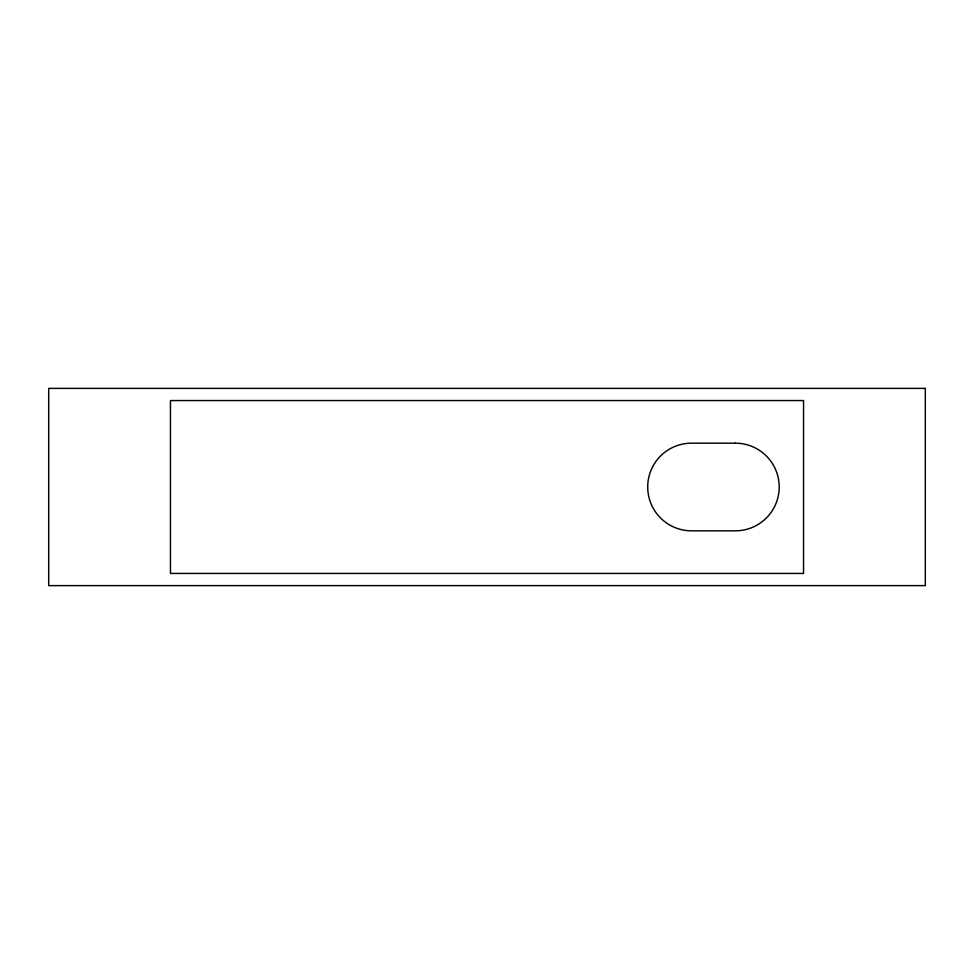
<?xml version="1.0" encoding="UTF-8"?>
<svg xmlns="http://www.w3.org/2000/svg" width="974" height="974" viewBox="0 0 974 974"><rect width="100%" height="100%" fill="white"/><g stroke="black" fill="none" stroke-linecap="round" stroke-linejoin="round"><path stroke-width="1.46" d="M925.3 388.382L48.7 388.382L48.7 585.618L925.3 585.618L925.3 388.382M803.55 400.558L170.45 400.558L170.45 573.442L803.55 573.442L803.55 400.558M735.37 443.17L691.54 443.17A43.83 43.83 0 0 0 647.71 487A43.83 43.83 0 0 0 691.54 530.83L735.37 530.83A43.83 43.83 0 0 0 779.2 487A43.83 43.83 0 0 0 735.37 443.17"/></g></svg>
